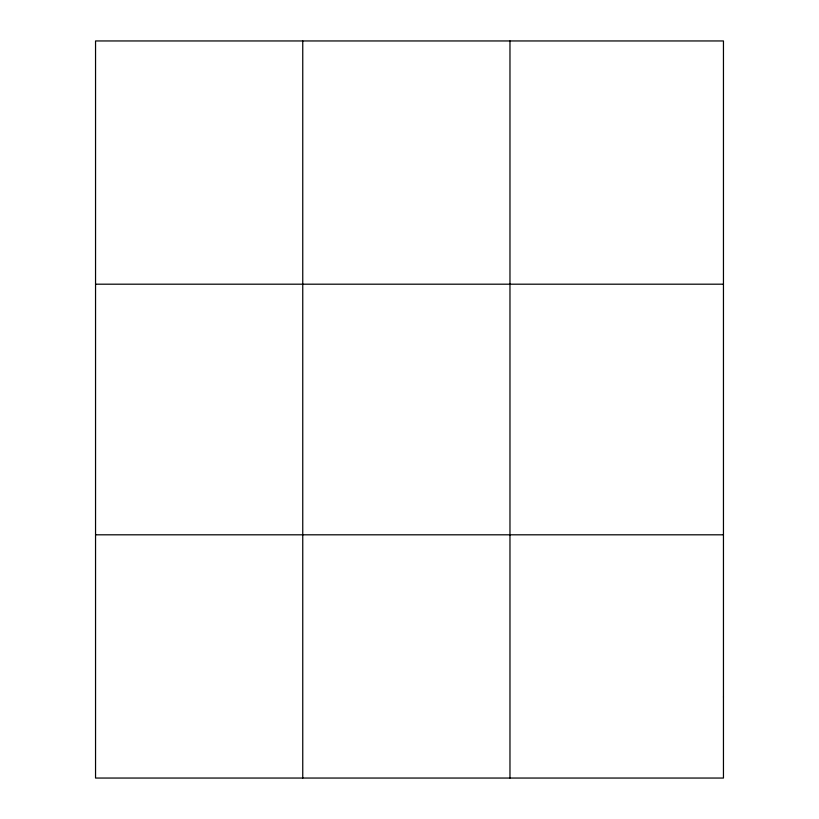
<?xml version="1.0" encoding="UTF-8"?>
<svg xmlns="http://www.w3.org/2000/svg" width="819" height="819" viewBox="0 0 819 819"><rect width="100%" height="100%" fill="white"/><g stroke="black" fill="none" stroke-linecap="round" stroke-linejoin="round"><path stroke-width="1.23" d="M302.754 778.05L302.754 40.95M509.971 778.05L509.971 40.95M95.547 284.193L723.453 284.193M95.547 534.807L723.453 534.807M723.453 696.969L723.453 778.05L95.547 778.05L95.547 40.95L723.453 40.95L723.453 696.969"/></g></svg>
